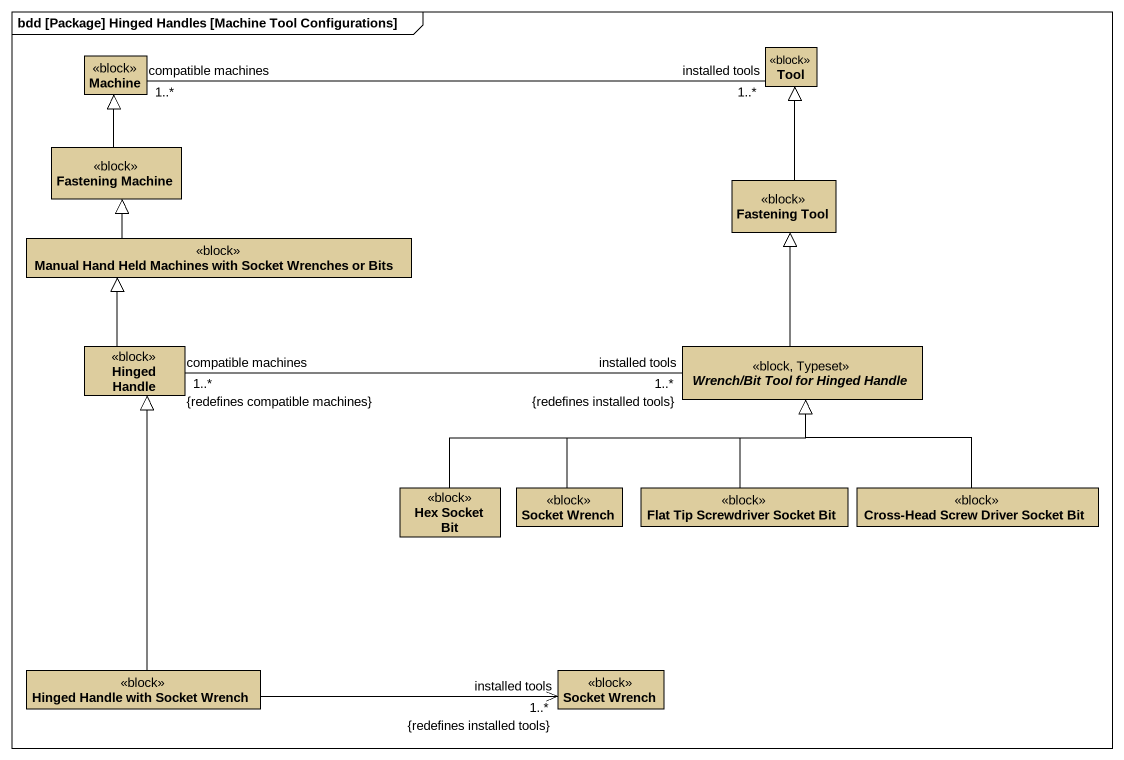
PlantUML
@startuml
mainframe bdd [Package] Hinged Handles [Machine Tool Configurations]
hide circle
hide empty members
class Machine <<block>> #DDCD9E
class Tool <<block>> #DDCD9E
class "Fastening Machine" as Fastening_Machine <<block>> #DDCD9E
class "Fastening Tool" as Fastening_Tool <<block>> #DDCD9E
class "Manual Hand Held Machines with Socket Wrenches or Bits" as Manual_Hand_Held_Machines <<block>> #DDCD9E
class "Hinged Handle" as Hinged_Handle <<block>> #DDCD9E
abstract class "Wrench/Bit Tool for Hinged Handle" as Wrench_Bit_Tool_for_Hinged <<block, Typeset>> #DDCD9E
class "Hex Socket Bit" as Hex_Socket_Bit <<block>> #DDCD9E
class "Socket Wrench" as Socket_Wrench <<block>> #DDCD9E
class "Flat Tip Screwdriver Socket Bit" as Flat_Tip_Screwdriver_Socket <<block>> #DDCD9E
class "Cross-Head Screw Driver Socket Bit" as Cross_Head_Screw_Driver <<block>> #DDCD9E
class "Hinged Handle with Socket Wrench" as Hinged_Handle_with_Socket <<block>> #DDCD9E
class "Socket Wrench" as Socket_Wrench_2 <<block>> #DDCD9E
Machine "compatible machines\n1..*" -right- "installed tools\n1..*" Tool
Fastening_Machine -up-|> Machine
Fastening_Tool -up-|> Tool
Manual_Hand_Held_Machines -up-|> Fastening_Machine
Hinged_Handle -up-|> Manual_Hand_Held_Machines
Hinged_Handle "compatible machines\n1..*\n{redefines compatible machines}" -right- "installed tools\n1..*\n{redefines installed tools}" Wrench_Bit_Tool_for_Hinged
Wrench_Bit_Tool_for_Hinged -up-|> Fastening_Tool
Hex_Socket_Bit -right-|> Wrench_Bit_Tool_for_Hinged
Socket_Wrench -right-|> Wrench_Bit_Tool_for_Hinged
Flat_Tip_Screwdriver_Socket -up-|> Wrench_Bit_Tool_for_Hinged
Cross_Head_Screw_Driver -up-|> Wrench_Bit_Tool_for_Hinged
Hinged_Handle_with_Socket -up-|> Hinged_Handle
Hinged_Handle_with_Socket -right-> "installed tools\n1..*\n{redefines installed tools}" Socket_Wrench_2
@enduml
